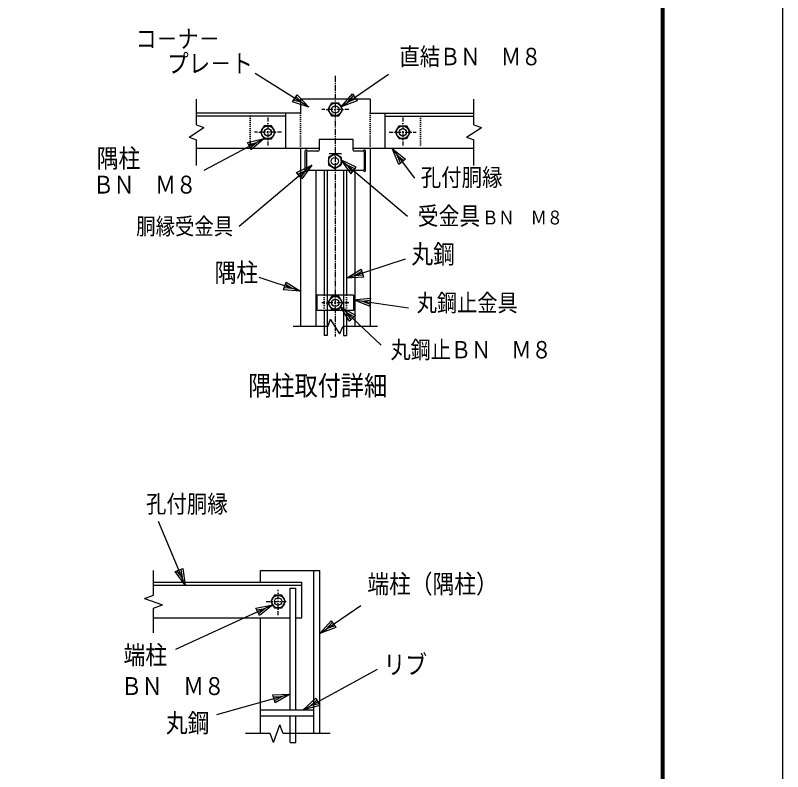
# Model space of a CAD drawing. Units: millimetres, scale not verified. Extents: x -4455 to 4455, y -3150 to 3150.
# Drawn here: x 2515 to 4455, y -247 to 1665 of the extents above; entities that cross this region are included whole.
import ezdxf
from ezdxf.enums import TextEntityAlignment as Align

# ---------------------------------------------------------------- set-up
doc = ezdxf.new("R2010")
doc.units = ezdxf.units.MM
doc.header["$LTSCALE"] = 20
for name, pattern in [('USER1', [1.125, 0.75, -0.125, 0.125, -0.125]), ('USER2', [1.01, 0.5, -0.25, 0.01, -0.25]), ('USER3', [0.26, 0.01, -0.25])]:
    doc.linetypes.add(name, pattern=pattern)
for name, color, linetype, lineweight in [('0-0_1', 7, 'Continuous', 25), ('0-2_0', 4, 'Continuous', 25), ('0-6_WAKU', 7, 'Continuous', 25)]:
    doc.layers.add(name, color=color, linetype=linetype, lineweight=lineweight)
doc.styles.add('ＭＳ ゴシック', font='')
doc.styles.get('ＭＳ ゴシック').set_extended_font_data('MS Gothic')

# ---------------------------------------------------------------- blocks, each defined once
blk = doc.blocks.new('C1')
at = {"layer": '0-0_1', "color": 4}
blk.add_line((149239.8, 63312.4), (147893.2, 66544.7), dxfattribs=at)
blk.add_lwpolyline([(149110.6, 64168.6), (149239.8, 63312.4), (148722.9, 64007.1)], close=True, dxfattribs=at)
blk.add_lwpolyline([(149013.7, 64128.2), (149078.3, 63700.1), (148819.8, 64047.5)], dxfattribs=at)
blk = doc.blocks.new('C2')
at = {"layer": '0-0_1', "color": 4}
blk.add_line((155209.2, 57012.4), (158967.7, 59078.5), dxfattribs=at)
blk.add_lwpolyline([(156046.5, 57233.1), (155209.2, 57012.4), (155844.1, 57601.1)], close=True, dxfattribs=at)
blk.add_lwpolyline([(155995.9, 57325.1), (155577.3, 57214.8), (155894.7, 57509.1)], dxfattribs=at)
blk = doc.blocks.new('C3')
at = {"layer": '0-0_1', "color": 4}
blk.add_line((154537.7, 57803.2), (150827.6, 56757.6), dxfattribs=at)
blk.add_lwpolyline([(153672.3, 57777.5), (154537.7, 57803.2), (153786.2, 57373.2)], close=True, dxfattribs=at)
blk.add_lwpolyline([(153700.8, 57676.4), (154133.5, 57689.3), (153757.7, 57474.3)], dxfattribs=at)
blk = doc.blocks.new('C4')
at = {"layer": '0-0_1', "color": 4}
blk.add_line((153663.4, 62317.5), (148739.3, 60062.2), dxfattribs=at)
blk.add_lwpolyline([(152812.2, 62158.7), (153663.4, 62317.5), (152987.1, 61776.8)], close=True, dxfattribs=at)
blk.add_lwpolyline([(152855.9, 62063.2), (153281.5, 62142.6), (152943.4, 61872.3)], dxfattribs=at)
blk = doc.blocks.new('C11')
at = {"layer": '0-0_1', "color": 4}
blk.add_line((156037.7, 60874.7), (158113.3, 62287.1), dxfattribs=at)
blk.add_lwpolyline([(156850.4, 61173.6), (156037.7, 60874.7), (156614.1, 61520.9)], close=True, dxfattribs=at)
blk.add_lwpolyline([(156791.3, 61260.4), (156385, 61111), (156673.1, 61434.1)], dxfattribs=at)
blk = doc.blocks.new('C61')
at = {"layer": '0-0_1', "color": 4}
blk.add_line((152102.2, 84612), (155089.1, 85592.4), dxfattribs=at)
blk.add_lwpolyline([(152965.8, 84674.4), (152102.2, 84612), (152834.8, 85073.5)], close=True, dxfattribs=at)
blk.add_lwpolyline([(152933, 84774.2), (152501.2, 84742.9), (152867.5, 84973.7)], dxfattribs=at)
blk = doc.blocks.new('C62')
at = {"layer": '0-0_1', "color": 4}
blk.add_line((152432.7, 81393.2), (154867.7, 82777.5), dxfattribs=at)
blk.add_lwpolyline([(153266.7, 81625.8), (152432.7, 81393.2), (153059.1, 81990.9)], close=True, dxfattribs=at)
blk.add_lwpolyline([(153214.8, 81717), (152797.8, 81600.8), (153111, 81899.6)], dxfattribs=at)
blk = doc.blocks.new('C63')
at = {"layer": '0-0_1', "color": 4}
blk.add_line((151790.7, 80814.7), (154604.2, 80500.2), dxfattribs=at)
blk.add_lwpolyline([(152602.2, 80512.7), (151790.7, 80814.7), (152648.9, 80930.1)], close=True, dxfattribs=at)
blk.add_lwpolyline([(152613.9, 80617), (152208.1, 80768.1), (152637.2, 80825.7)], dxfattribs=at)
blk = doc.blocks.new('C64')
at = {"layer": '0-0_1', "color": 4}
blk.add_line((149771.7, 81596.7), (147678.7, 82303.1), dxfattribs=at)
blk.add_lwpolyline([(149042.9, 82064.3), (149771.7, 81596.7), (148908.6, 81666.3)], close=True, dxfattribs=at)
blk.add_lwpolyline([(149009.3, 81964.8), (149373.7, 81731), (148942.2, 81765.8)], dxfattribs=at)
blk = doc.blocks.new('C59')
at = {"layer": '0-0_1', "color": 4}
blk.add_line((151826.1, 90932.7), (154214.1, 92582.3), dxfattribs=at)
blk.add_lwpolyline([(152636.6, 91237.4), (151826.1, 90932.7), (152397.9, 91582.9)], close=True, dxfattribs=at)
blk.add_lwpolyline([(152576.9, 91323.8), (152171.7, 91171.4), (152457.6, 91496.6)], dxfattribs=at)
blk = doc.blocks.new('C65')
at = {"layer": '0-0_1', "color": 4}
blk.add_line((147929, 89326), (145433.4, 86952.5), dxfattribs=at)
blk.add_lwpolyline([(147175.6, 88899.2), (147929, 89326), (147465.1, 88594.9)], close=True, dxfattribs=at)
blk.add_lwpolyline([(147248, 88823.2), (147624.7, 89036.5), (147392.7, 88671)], dxfattribs=at)
blk = doc.blocks.new('C66')
at = {"layer": '0-0_1', "color": 4}
blk.add_line((150198, 90916.6), (147478.4, 92614), dxfattribs=at)
blk.add_lwpolyline([(149596.6, 91539.5), (150198, 90916.6), (149374.2, 91183.2)], close=True, dxfattribs=at)
blk.add_lwpolyline([(149541, 91450.4), (149841.7, 91138.9), (149429.8, 91272.2)], dxfattribs=at)
blk = doc.blocks.new('C60')
at = {"layer": '0-0_1', "color": 4}
blk.add_line((154403.9, 88812.4), (155542.3, 87321.5), dxfattribs=at)
blk.add_lwpolyline([(154746.8, 88017.4), (154403.9, 88812.4), (155080.6, 88272.3)], close=True, dxfattribs=at)
blk.add_lwpolyline([(154830.2, 88081.1), (154658.8, 88478.6), (154997.1, 88208.5)], dxfattribs=at)

msp = doc.modelspace()

# ---------------------------------------------------------------- linework, layer by layer
at = {"layer": '0-0_1', "color": 4, "linetype": 'USER1'}
msp.add_line((3324.24, 1512.14), (3324.24, 852.79), dxfattribs=at)
at = {"layer": '0-0_1', "color": 4}
for p, q in [((2973.7, 1388.13), (2973.7, 1453.63)), ((3674.78, 1388.13), (3674.78, 1453.63)), ((2955.08, 1357.66), (2992.33, 1381.35)), ((2973.7, 1388.13), (2992.33, 1381.35)), ((3656.16, 1357.66), (3693.41, 1381.35)), ((3674.78, 1388.13), (3693.41, 1381.35)), ((2955.08, 1357.66), (2973.7, 1350.88)), ((3656.16, 1357.66), (3674.78, 1350.88)), ((2973.7, 1285.38), (2973.7, 1350.88)), ((3674.78, 1285.38), (3674.78, 1350.88)), ((3337.89, 1300.06), (3506.95, 1157.3)), ((3337.89, 1300.06), (3363.21, 1264.94)), ((3376.75, 1280.99), (3337.89, 1300.06)), ((3264.89, 1286.67), (3081.22, 1131.58)), ((3264.89, 1286.67), (3239.56, 1251.56)), ((3353.93, 1286.51), (3366.59, 1268.96)), ((3373.37, 1276.98), (3353.93, 1286.51)), ((3363.21, 1264.94), (3376.75, 1280.99)), ((3229.4, 1263.59), (3248.84, 1273.13)), ((3248.84, 1273.13), (3236.18, 1255.57)), ((3305.62, 878.25), (3312.4, 896.88)), ((3336.09, 859.63), (3312.4, 896.88)), ((3305.62, 878.25), (3217.58, 878.25)), ((3336.09, 859.63), (3342.87, 878.25)), ((3430.91, 878.25), (3342.87, 878.25)), ((2864.82, 199.13), (2864.82, 261.5)), ((2842.32, 190.94), (2864.82, 199.13)), ((2842.32, 190.94), (2887.32, 174.56)), ((2864.82, 166.37), (2887.32, 174.56)), ((2864.82, 104), (2864.82, 166.37)), ((3167.88, -173.5), (3184.26, -128.5)), ((3192.45, -151), (3184.26, -128.5)), ((3159.69, -151), (3097.32, -151)), ((3167.88, -173.5), (3159.69, -151)), ((3310.91, -151), (3192.45, -151))]:
    msp.add_line(p, q, dxfattribs=at)
at = {"layer": '0-0_1'}
for p, q in [((3412.28, 1453.63), (3236.2, 1453.63)), ((3236.2, 1453.63), (3236.2, 1418.25)), ((3333.55, 1443.57), (3314.93, 1443.57)), ((3342.87, 1427.44), (3333.55, 1443.57)), ((3412.28, 1453.63), (3412.28, 1418.25)), ((3412.28, 1453.63), (3412.28, 1418.25)), ((3236.2, 1418.25), (2973.7, 1418.25)), ((3198.7, 1418.25), (3198.7, 1328.25)), ((3333.55, 1411.32), (3342.87, 1427.44)), ((3412.28, 1418.25), (3674.78, 1418.25)), ((3449.78, 1418.25), (3449.78, 1328.25)), ((3198.7, 1410.75), (2973.7, 1410.75)), ((3314.93, 1411.32), (3333.55, 1411.32)), ((3449.78, 1410.75), (3674.78, 1410.75)), ((3163.02, 1385.63), (3144.39, 1385.63)), ((3172.33, 1369.5), (3163.02, 1385.63)), ((3476.16, 1369.5), (3485.47, 1385.63)), ((3485.47, 1385.63), (3504.09, 1385.63)), ((3163.02, 1353.37), (3172.33, 1369.5)), ((3485.47, 1353.37), (3476.16, 1369.5)), ((3144.39, 1353.37), (3163.02, 1353.37)), ((3504.09, 1353.37), (3485.47, 1353.37)), ((3283.35, 1328.25), (2973.7, 1328.25)), ((3236.2, 1328.25), (3236.2, 878.25)), ((3674.78, 1328.25), (3369.76, 1328.25)), ((3412.28, 1328.25), (3412.28, 878.25)), ((3323.29, 1315.27), (3307.17, 1305.96)), ((3339.42, 1305.96), (3323.29, 1315.27)), ((3307.17, 1287.33), (3323.29, 1278.02)), ((3323.29, 1278.02), (3339.42, 1287.33)), ((3274.77, 1273.52), (3274.77, 878.25)), ((3295.76, 1273.52), (3295.76, 957.29)), ((3303.26, 1273.52), (3303.26, 855.75)), ((3345.23, 1273.52), (3345.23, 855.75)), ((3352.73, 1273.52), (3352.73, 957.29)), ((3373.72, 1273.52), (3373.72, 878.25)), ((3370.62, 957.29), (3277.87, 957.29)), ((3277.87, 957.29), (3277.87, 919.21)), ((3333.55, 954.38), (3314.93, 954.38)), ((3342.87, 938.25), (3333.55, 954.38)), ((3370.62, 957.29), (3370.62, 919.21)), ((3333.55, 922.12), (3342.87, 938.25)), ((3370.62, 919.21), (3277.87, 919.21)), ((3295.76, 919.21), (3295.76, 855.75)), ((3314.93, 922.12), (3333.55, 922.12)), ((3352.73, 919.21), (3352.73, 855.75)), ((3303.26, 855.75), (3295.76, 855.75)), ((3345.23, 855.75), (3352.73, 855.75)), ((3134.82, 231.5), (3134.82, 261.5)), ((3134.82, 261.5), (3284.82, 261.5)), ((3269.82, -151), (3269.82, 261.5)), ((3284.82, -151), (3284.82, 261.5)), ((2864.82, 231.5), (3239.82, 231.5)), ((2864.82, 224), (3239.82, 224)), ((3224.82, -91), (3224.82, 216.5)), ((3239.82, 141.5), (3239.82, 231.5)), ((2864.82, 141.5), (3209.82, 141.5)), ((3134.82, -151), (3134.82, 141.5)), ((3224.82, 141.5), (3239.82, 141.5)), ((3134.82, -91), (3269.82, -91)), ((3134.82, -106), (3269.82, -106)), ((3209.82, -173.5), (3209.82, -106)), ((3224.82, -173.5), (3224.82, -106)), ((3209.82, -173.5), (3224.82, -173.5))]:
    msp.add_line(p, q, dxfattribs=at)
at = {"layer": '0-0_1', "linetype": 'USER3'}
for p, q in [((3236.2, 1418.25), (3236.2, 1328.25)), ((3412.28, 1418.25), (3412.28, 1328.25)), ((3108.7, 1410.75), (3108.7, 1328.25)), ((3539.78, 1410.75), (3539.78, 1328.25)), ((3295.76, 957.29), (3295.76, 919.21)), ((3352.73, 957.29), (3352.73, 919.21))]:
    msp.add_line(p, q, dxfattribs=at)
at = {"layer": '0-0_1', "color": 4, "linetype": 'USER2'}
for p, q in [((3358.48, 1427.44), (3290.53, 1427.44)), ((3153.7, 1406.77), (3153.7, 1336.44)), ((3494.78, 1406.77), (3494.78, 1336.44)), ((3187.94, 1369.5), (3119.99, 1369.5)), ((3460.54, 1369.5), (3528.5, 1369.5)), ((3358.48, 938.25), (3290.53, 938.25)), ((3179.82, 148.67), (3179.82, 212.75)), ((3149.82, 182.75), (3209.82, 182.75))]:
    msp.add_line(p, q, dxfattribs=at)
at = {"layer": '0-0_1'}
for points in [[(3314.93, 1443.57), (3305.62, 1427.44), (3314.93, 1411.32)], [(3144.39, 1385.63), (3135.08, 1369.5), (3144.39, 1353.37)], [(3504.09, 1385.63), (3513.41, 1369.5), (3504.09, 1353.37)], [(3314.93, 954.38), (3305.62, 938.25), (3314.93, 922.12)], [(3209.82, -91), (3209.82, 216.5), (3224.82, 216.5)]]:
    msp.add_lwpolyline(points, dxfattribs=at)
at = {"layer": '0-0_1', "color": 4}
msp.add_lwpolyline([(3239.56, 1251.56), (3226.02, 1267.6), (3264.89, 1286.67)], dxfattribs=at)
at = {"layer": '0-0_1'}
msp.add_lwpolyline([(3198.45, 182.75), (3189.13, 198.88), (3170.51, 198.88), (3161.2, 182.75), (3170.51, 166.62), (3189.13, 166.62)], close=True, dxfattribs=at)
for centre, radius in [((3324.24, 1427.44), 16.13), ((3324.24, 1427.44), 9.31), ((3153.7, 1369.5), 16.13), ((3153.7, 1369.5), 9.31), ((3494.78, 1369.5), 16.13), ((3494.78, 1369.5), 9.31), ((3323.29, 1296.64), 16.13), ((3323.29, 1296.65), 9.31), ((3324.24, 938.25), 16.13), ((3324.24, 938.25), 9.31), ((3179.82, 182.75), 16.13), ((3179.82, 182.75), 9.31)]:
    msp.add_circle(centre, radius, dxfattribs=at)
at = {"layer": '0-2_0', "color": 7}
for p, q in [((3369.76, 1351.59), (3283.35, 1351.59)), ((3283.35, 1351.59), (3283.35, 1324.46)), ((3369.76, 1324.46), (3369.76, 1351.59)), ((3248.33, 1272.39), (3248.33, 1322.79)), ((3250.33, 1324.79), (3251.06, 1324.79)), ((3251.06, 1324.79), (3250.33, 1324.79)), ((3251.53, 1319.46), (3251.53, 1275.52)), ((3253.06, 1321.46), (3253.06, 1322.79)), ((3280.35, 1321.46), (3253.53, 1321.46)), ((3395.4, 1321.46), (3372.76, 1321.46)), ((3395.4, 1321.41), (3395.4, 1321.46)), ((3395.43, 1321.46), (3395.43, 1322.79)), ((3396.95, 1319.46), (3396.95, 1275.52)), ((3398.15, 1324.79), (3397.43, 1324.79)), ((3397.43, 1324.79), (3398.15, 1324.79)), ((3400.15, 1272.39), (3400.15, 1322.79)), ((3307.17, 1305.96), (3307.17, 1287.33)), ((3308.51, 1316.01), (3340.32, 1316.01)), ((3308.51, 1316.01), (3308.51, 1315.96)), ((3308.51, 1315.96), (3340.32, 1315.96)), ((3339.42, 1305.96), (3339.42, 1287.33)), ((3340.32, 1316.01), (3340.32, 1315.96)), ((3250.31, 1270.67), (3251.06, 1270.67)), ((3253.06, 1272.67), (3253.06, 1273.52)), ((3253.53, 1273.52), (3395.4, 1273.52)), ((3395.4, 1273.52), (3395.4, 1273.57)), ((3395.43, 1272.67), (3395.43, 1273.52)), ((3398.18, 1270.67), (3397.43, 1270.67))]:
    msp.add_line(p, q, dxfattribs=at)
for centre, radius, start, end in [((3250.33, 1322.79), 2, 90, 180), ((3251.06, 1322.79), 2, 0, 90), ((3253.53, 1319.46), 2, 90, 180), ((3280.35, 1324.46), 3, 270, 0), ((3372.76, 1324.46), 3, 180, 270), ((3394.95, 1319.46), 2, 0, 90), ((3397.43, 1322.79), 2, 90, 180), ((3398.15, 1322.79), 2, 0, 90), ((3250.31, 1272.67), 2, 188.18645, 270), ((3251.06, 1272.67), 2, 270, 0), ((3253.53, 1275.52), 2, 180, 270), ((3394.95, 1275.52), 2, 270, 0), ((3397.43, 1272.67), 2, 180, 270), ((3398.18, 1272.67), 2, 270, 351.81355)]:
    msp.add_arc(centre, radius, start, end, dxfattribs=at)
at = {"layer": '0-6_WAKU', "color": 3}
msp.add_lwpolyline([(-4455, 3150), (4455, 3150), (4455, -3150), (-4455, -3150)], close=True, dxfattribs=at)
at = {"layer": '0-6_WAKU'}
for points in [[(-4155, 2962.5), (4155, 2962.5), (4155, -2962.5), (-4155, -2962.5)], [(-4153.13, 2960.62), (4153.12, 2960.62), (4153.12, -2960.63), (-4153.13, -2960.63)], [(-4151.25, 2958.75), (4151.25, 2958.75), (4151.25, -2958.75), (-4151.25, -2958.75)], [(-4149.38, 2956.87), (4149.37, 2956.87), (4149.37, -2956.88), (-4149.38, -2956.88)], [(-4147.5, 2955), (4147.5, 2955), (4147.5, -2955), (-4147.5, -2955)]]:
    msp.add_lwpolyline(points, close=True, dxfattribs=at)

# ---------------------------------------------------------------- block references
at = {"layer": '0-2_0', "xscale": 0.05, "yscale": 0.05}
for name, p in [('C66', (-4252.38, -3112.37)), ('C59', (-4252.38, -3112.37)), ('C60', (-4252.38, -3112.37)), ('C61', (-4252.38, -3230.28)), ('C64', (-4252.38, -3112.37)), ('C1', (-4517.07, -2941.62)), ('C4', (-4517.07, -2941.62)), ('C11', (-4517.07, -2941.62)), ('C2', (-4517.07, -2941.62)), ('C3', (-4517.07, -2941.62))]:
    msp.add_blockref(name, p, dxfattribs=at)
for name, p, rotation in [('C65', (-5179.59, -963.8), 344.43451), ('C62', (-5144.03, 2414.32), 322.11462), ('C63', (-5155.9, 2268.72), 323.00048)]:
    msp.add_blockref(name, p, dxfattribs=dict(at, rotation=rotation))

# ---------------------------------------------------------------- texts
at = {"layer": '0-0_1', "color": 4, "style": 'ＭＳ ゴシック', "width": 0.85}
for s, height, p in [('コ－ナ－', 45.89, (2819.35, 1569.18)), ('プレ－ト', 46.63, (2899.46, 1506.32)), ('直結ＢＮ\u3000Ｍ８', 44.2, (3486.38, 1525.76)), ('隅柱', 47.36, (2721.32, 1266.01)), ('孔付胴縁', 44.57, (3540.24, 1219.94)), ('ＢＮ\u3000Ｍ８', 45.16, (2711.83, 1201.07)), ('受金具', 45.45, (3532.67, 1121.64)), ('ＢＮ\u3000Ｍ８', 35.18, (3695.7, 1125.87)), ('胴縁受金具', 42.29, (2821, 1097.99)), ('丸鋼', 47.36, (3516.43, 1023.48)), ('隅柱', 47.36, (3019.26, 976.93)), ('丸鋼止金具', 44.05, (3530.02, 903.16)), ('丸鋼止ＢＮ\u3000Ｍ８', 43.92, (3463.76, 784.58)), ('隅柱取付詳細', 50.44, (3104.37, 688.55)), ('孔付胴縁', 44.57, (2845.72, 394.17)), ('端柱（隅柱）', 47.36, (3405.32, 189.55)), ('端柱', 47.36, (2789.07, 9.81)), ('リブ', 47.36, (3446.33, -14.55)), ('ＢＮ\u3000Ｍ８', 45.16, (2782.81, -67.04)), ('丸鋼', 47.36, (2896.1, -162.34))]:
    msp.add_text(s, height=height, dxfattribs=at).set_placement(p, align=Align.BOTTOM_LEFT)

doc.saveas('drawing.dxf')
